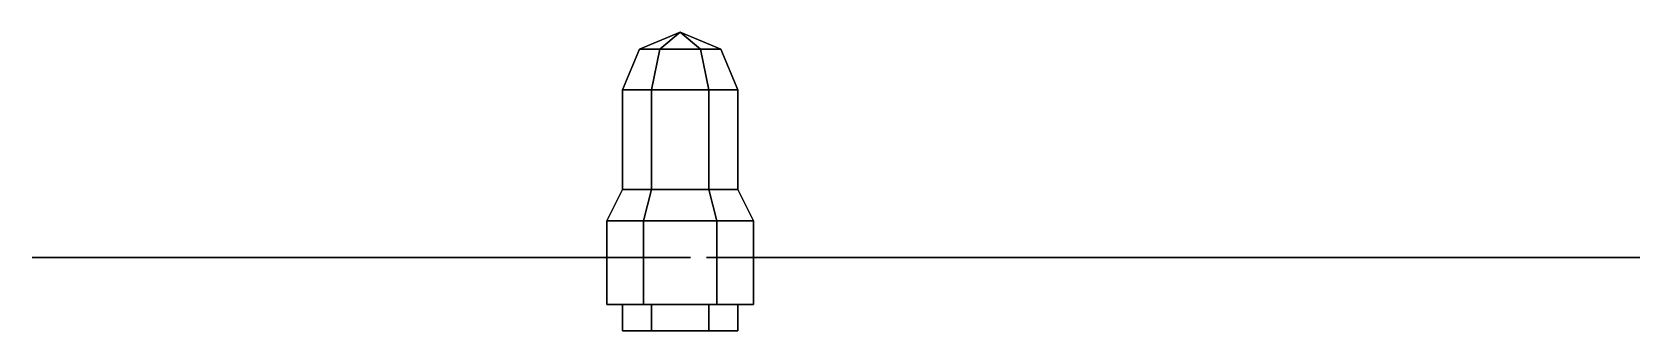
# Model space of a CAD drawing. Extents: x -1.24 to 1.83, y 5.29 to 5.86.
import ezdxf

# ---------------------------------------------------------------- set-up
doc = ezdxf.new("R2010")
doc.units = 0
doc.layers.add('PROPELLER', color=1, linetype='CONTINUOUS')

msp = doc.modelspace()

# ---------------------------------------------------------------- linework, layer by layer
at = {"layer": 'PROPELLER'}
for points in [[(0, 5.86), (-0.0778, 5.8278), (-0.0389, 5.8278, 0.0674), (0, 5.86)], [(0, 5.86), (-0.0389, 5.8278, -0.0674), (-0.0778, 5.8278), (0, 5.86)], [(0, 5.86), (-0.0389, 5.8278, 0.0674), (0.0389, 5.8278, 0.0674), (0, 5.86)], [(0, 5.86), (0.0389, 5.8278, -0.0674), (-0.0389, 5.8278, -0.0674), (0, 5.86)], [(0, 5.86), (0.0389, 5.8278, 0.0674), (0.0778, 5.8278), (0, 5.86)], [(0, 5.86), (0.0778, 5.8278), (0.0389, 5.8278, -0.0674), (0, 5.86)], [(-0.0778, 5.8278), (-0.11, 5.75), (-0.055, 5.75, 0.0953), (-0.0389, 5.8278, 0.0674)], [(-0.0389, 5.8278, -0.0674), (-0.055, 5.75, -0.0953), (-0.11, 5.75), (-0.0778, 5.8278)], [(0.0389, 5.8278, -0.0674), (0.055, 5.75, -0.0953), (-0.055, 5.75, -0.0953), (-0.0389, 5.8278, -0.0674)], [(-0.0389, 5.8278, 0.0674), (-0.055, 5.75, 0.0953), (0.055, 5.75, 0.0953), (0.0389, 5.8278, 0.0674)], [(0.0389, 5.8278, 0.0674), (0.055, 5.75, 0.0953), (0.11, 5.75), (0.0778, 5.8278)], [(0.0778, 5.8278), (0.11, 5.75), (0.055, 5.75, -0.0953), (0.0389, 5.8278, -0.0674)], [(-0.11, 5.56), (-0.055, 5.56, 0.0953), (-0.055, 5.75, 0.0953), (-0.11, 5.75)], [(-0.055, 5.56, -0.0953), (-0.11, 5.56), (-0.11, 5.75), (-0.055, 5.75, -0.0953)], [(0.055, 5.56, -0.0953), (-0.055, 5.56, -0.0953), (-0.055, 5.75, -0.0953), (0.055, 5.75, -0.0953)], [(-0.055, 5.56, 0.0953), (0.055, 5.56, 0.0953), (0.055, 5.75, 0.0953), (-0.055, 5.75, 0.0953)], [(0.055, 5.56, 0.0953), (0.11, 5.56), (0.11, 5.75), (0.055, 5.75, 0.0953)], [(0.11, 5.56), (0.055, 5.56, -0.0953), (0.055, 5.75, -0.0953), (0.11, 5.75)], [(-0.055, 5.56, 0.0953), (-0.11, 5.56), (-0.14, 5.5), (-0.07, 5.5, 0.1212)], [(-0.11, 5.56), (-0.055, 5.56, -0.0953), (-0.07, 5.5, -0.1212), (-0.14, 5.5)], [(-0.055, 5.56, -0.0953), (0.055, 5.56, -0.0953), (0.07, 5.5, -0.1212), (-0.07, 5.5, -0.1212)], [(0.055, 5.56, 0.0953), (-0.055, 5.56, 0.0953), (-0.07, 5.5, 0.1212), (0.07, 5.5, 0.1212)], [(0.11, 5.56), (0.055, 5.56, 0.0953), (0.07, 5.5, 0.1212), (0.14, 5.5)], [(0.055, 5.56, -0.0953), (0.11, 5.56), (0.14, 5.5), (0.07, 5.5, -0.1212)], [(-0.14, 5.34), (-0.07, 5.34, 0.1212), (-0.07, 5.5, 0.1212), (-0.14, 5.5)], [(-0.07, 5.34, -0.1212), (-0.14, 5.34), (-0.14, 5.5), (-0.07, 5.5, -0.1212)], [(0.07, 5.34, -0.1212), (-0.07, 5.34, -0.1212), (-0.07, 5.5, -0.1212), (0.07, 5.5, -0.1212)], [(-0.07, 5.34, 0.1212), (0.07, 5.34, 0.1212), (0.07, 5.5, 0.1212), (-0.07, 5.5, 0.1212)], [(0.07, 5.34, 0.1212), (0.14, 5.34), (0.14, 5.5), (0.07, 5.5, 0.1212)], [(0.14, 5.34), (0.07, 5.34, -0.1212), (0.07, 5.5, -0.1212), (0.14, 5.5)], [(-1.2332, 5.43, -1.324), (-1.0976, 5.43, -1.4189), (-1.1632, 5.43, -1.4452), (-1.2379, 5.43, -1.396)], [(-1.2379, 5.43, -1.396), (-1.1632, 5.43, -1.4452), (-1.0976, 5.43, -1.4189), (-1.2332, 5.43, -1.324)], [(-1.2332, 5.43, -1.324), (-1.0976, 5.43, -1.4189), (-0.9307, 5.43, -1.2879), (-1.1523, 5.43, -1.1041)], [(-1.1523, 5.43, -1.1041), (-0.9307, 5.43, -1.2879), (-1.0976, 5.43, -1.4189), (-1.2332, 5.43, -1.324)], [(-1.1523, 5.43, -1.1041), (-0.9307, 5.43, -1.2879), (-0.8332, 5.43, -1.1969), (-1.0834, 5.43, -0.9835)], [(-1.0834, 5.43, -0.9835), (-0.8332, 5.43, -1.1969), (-0.9307, 5.43, -1.2879), (-1.1523, 5.43, -1.1041)], [(-0.9639, 5.43, -0.8105), (-0.6986, 5.43, -1.05), (-0.8332, 5.43, -1.1969), (-1.0834, 5.43, -0.9835)], [(-1.0834, 5.43, -0.9835), (-0.8332, 5.43, -1.1969), (-0.6986, 5.43, -1.05), (-0.9639, 5.43, -0.8105)], [(-0.9639, 5.43, -0.8105), (-0.6986, 5.43, -1.05), (-0.5444, 5.43, -0.857), (-0.796, 5.43, -0.6212)], [(-0.796, 5.43, -0.6212), (-0.5444, 5.43, -0.857), (-0.6986, 5.43, -1.05), (-0.9639, 5.43, -0.8105)], [(-0.5069, 5.43, -0.362), (-0.341, 5.43, -0.5894), (-0.5444, 5.43, -0.857), (-0.796, 5.43, -0.6212)], [(-0.796, 5.43, -0.6212), (-0.5444, 5.43, -0.857), (-0.341, 5.43, -0.5894), (-0.5069, 5.43, -0.362)], [(-0.59, 5.43, 1.77), (-0.67, 5.43, 1.73), (-0.68, 5.43, 1.66), (-0.53, 5.43, 1.73)], [(-0.53, 5.43, 1.73), (-0.68, 5.43, 1.66), (-0.67, 5.43, 1.73), (-0.59, 5.43, 1.77)], [(-0.38, 5.43, 1.55), (-0.65, 5.43, 1.45), (-0.68, 5.43, 1.66), (-0.53, 5.43, 1.73)], [(-0.53, 5.43, 1.73), (-0.68, 5.43, 1.66), (-0.65, 5.43, 1.45), (-0.38, 5.43, 1.55)], [(-0.38, 5.43, 1.55), (-0.65, 5.43, 1.45), (-0.62, 5.43, 1.32), (-0.31, 5.43, 1.43)], [(-0.31, 5.43, 1.43), (-0.62, 5.43, 1.32), (-0.65, 5.43, 1.45), (-0.38, 5.43, 1.55)], [(-0.22, 5.43, 1.24), (-0.56, 5.43, 1.13), (-0.62, 5.43, 1.32), (-0.31, 5.43, 1.43)], [(-0.31, 5.43, 1.43), (-0.62, 5.43, 1.32), (-0.56, 5.43, 1.13), (-0.22, 5.43, 1.24)], [(-0.22, 5.43, 1.24), (-0.56, 5.43, 1.13), (-0.47, 5.43, 0.9), (-0.14, 5.43, 1)], [(-0.14, 5.43, 1), (-0.47, 5.43, 0.9), (-0.56, 5.43, 1.13), (-0.22, 5.43, 1.24)], [(-0.2548, 5.43, -0.1587), (-0.1302, 5.43, -0.2945), (-0.341, 5.43, -0.5894), (-0.5069, 5.43, -0.362)], [(-0.5069, 5.43, -0.362), (-0.341, 5.43, -0.5894), (-0.1302, 5.43, -0.2945), (-0.2548, 5.43, -0.1587)], [(-0.06, 5.43, 0.62), (-0.34, 5.43, 0.59), (-0.47, 5.43, 0.9), (-0.14, 5.43, 1)], [(-0.14, 5.43, 1), (-0.47, 5.43, 0.9), (-0.34, 5.43, 0.59), (-0.06, 5.43, 0.62)], [(-0.06, 5.43, 0.62), (-0.34, 5.43, 0.59), (-0.19, 5.43, 0.26), (-0.01, 5.43, 0.3)], [(-0.01, 5.43, 0.3), (-0.19, 5.43, 0.26), (-0.34, 5.43, 0.59), (-0.06, 5.43, 0.62)], [(-0.0706, 5.43, -0.0177), (-0.0033, 5.43, -0.0943), (-0.1302, 5.43, -0.2945), (-0.2548, 5.43, -0.1587)], [(-0.2548, 5.43, -0.1587), (-0.1302, 5.43, -0.2945), (-0.0033, 5.43, -0.0943), (-0.0706, 5.43, -0.0177)], [(0.02, 5.43, 0.07), (-0.08, 5.43, 0.05), (-0.19, 5.43, 0.26), (-0.01, 5.43, 0.3)], [(-0.01, 5.43, 0.3), (-0.19, 5.43, 0.26), (-0.08, 5.43, 0.05), (0.02, 5.43, 0.07)], [(0.0506, 5.43, -0.0523), (0.0833, 5.43, 0.0443), (0.3202, 5.43, 0.0345), (0.2648, 5.43, -0.1413)], [(0.2648, 5.43, -0.1413), (0.3202, 5.43, 0.0345), (0.0833, 5.43, 0.0443), (0.0506, 5.43, -0.0523)], [(0.2648, 5.43, -0.1413), (0.3202, 5.43, 0.0345), (0.681, 5.43, -0.0006), (0.5669, 5.43, -0.258)], [(0.5669, 5.43, -0.258), (0.681, 5.43, -0.0006), (0.3202, 5.43, 0.0345), (0.2648, 5.43, -0.1413)], [(0.5669, 5.43, -0.258), (0.681, 5.43, -0.0006), (1.0144, 5.43, -0.043), (0.936, 5.43, -0.3788)], [(0.936, 5.43, -0.3788), (1.0144, 5.43, -0.043), (0.681, 5.43, -0.0006), (0.5669, 5.43, -0.258)], [(1.1839, 5.43, -0.4295), (1.2586, 5.43, -0.08), (1.0144, 5.43, -0.043), (0.936, 5.43, -0.3788)], [(0.936, 5.43, -0.3788), (1.0144, 5.43, -0.043), (1.2586, 5.43, -0.08), (1.1839, 5.43, -0.4295)], [(1.1839, 5.43, -0.4295), (1.2586, 5.43, -0.08), (1.4532, 5.43, -0.1231), (1.3934, 5.43, -0.4465)], [(1.3934, 5.43, -0.4465), (1.4532, 5.43, -0.1231), (1.2586, 5.43, -0.08), (1.1839, 5.43, -0.4295)], [(1.5323, 5.43, -0.4459), (1.5807, 5.43, -0.1621), (1.4532, 5.43, -0.1231), (1.3934, 5.43, -0.4465)], [(1.3934, 5.43, -0.4465), (1.4532, 5.43, -0.1231), (1.5807, 5.43, -0.1621), (1.5323, 5.43, -0.4459)], [(1.7632, 5.43, -0.406), (1.7776, 5.43, -0.2411), (1.5807, 5.43, -0.1621), (1.5323, 5.43, -0.4459)], [(1.5323, 5.43, -0.4459), (1.5807, 5.43, -0.1621), (1.7776, 5.43, -0.2411), (1.7632, 5.43, -0.406)], [(1.7632, 5.43, -0.406), (1.7776, 5.43, -0.2411), (1.8332, 5.43, -0.2848), (1.8279, 5.43, -0.374)], [(1.8279, 5.43, -0.374), (1.8332, 5.43, -0.2848), (1.7776, 5.43, -0.2411), (1.7632, 5.43, -0.406)], [(-0.14, 5.34), (0.14, 5.34), (0.07, 5.34, 0.1212), (-0.07, 5.34, 0.1212)], [(-0.07, 5.34, -0.1212), (0.07, 5.34, -0.1212), (0.14, 5.34), (-0.14, 5.34)], [(-0.11, 5.29), (-0.055, 5.29, 0.0953), (-0.055, 5.34, 0.0953), (-0.11, 5.34)], [(-0.055, 5.29, -0.0953), (-0.11, 5.29), (-0.11, 5.34), (-0.055, 5.34, -0.0953)], [(0.055, 5.29, -0.0953), (-0.055, 5.29, -0.0953), (-0.055, 5.34, -0.0953), (0.055, 5.34, -0.0953)], [(-0.055, 5.29, 0.0953), (0.055, 5.29, 0.0953), (0.055, 5.34, 0.0953), (-0.055, 5.34, 0.0953)], [(0.055, 5.29, 0.0953), (0.11, 5.29), (0.11, 5.34), (0.055, 5.34, 0.0953)], [(0.11, 5.29), (0.055, 5.29, -0.0953), (0.055, 5.34, -0.0953), (0.11, 5.34)]]:
    msp.add_3dface(points, dxfattribs=at)

doc.saveas('drawing.dxf')
